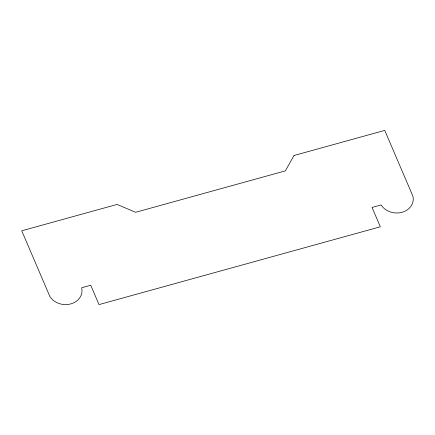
<?xml version="1.0" encoding="UTF-8"?>
<svg xmlns="http://www.w3.org/2000/svg" width="435" height="435" viewBox="0 0 435 435"><rect width="100%" height="100%" fill="white"/><g stroke="black" fill="none" stroke-linecap="round" stroke-linejoin="round"><path stroke-width="0.65" d="M293.995 155.502L285.349 170.873L135.617 212.285L117.037 204.445L21.75 230.795L49.895 296.55A17.101 14.344 5.9 0 0 70.802 303.896A17.101 14.344 5.9 0 0 81.66 287.763L90.736 285.257L99.011 304.592L380.331 226.793L372.055 207.451L381.125 204.945A17.101 14.344 5.9 0 0 402.032 212.291A17.101 14.344 5.9 0 0 412.891 196.158L384.741 130.408L293.995 155.502"/></g></svg>
